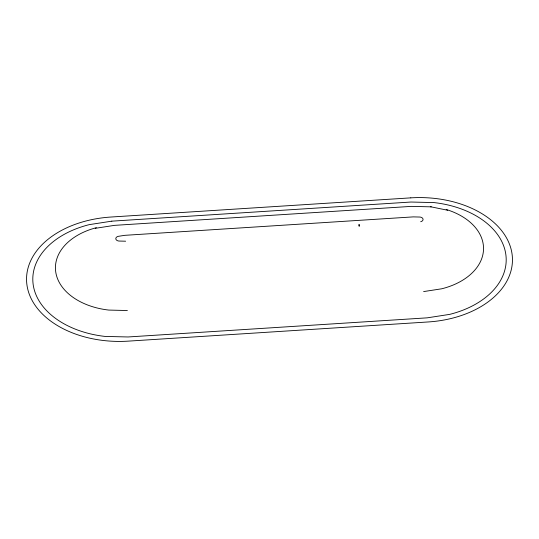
<?xml version="1.0" encoding="UTF-8"?>
<svg xmlns="http://www.w3.org/2000/svg" width="539" height="539" viewBox="0 0 539 539"><rect width="100%" height="100%" fill="white"/><g stroke="black" fill="none" stroke-linecap="round" stroke-linejoin="round"><path stroke-width="0.81" d="M95.228 228.327L114.463 225.363L411.432 206.376L431.146 206.848L430.809 206.787L447.7 210.264M423.614 291.579L441.764 288.783A64.06 42.952 -0.1 0 0 483.49 250.076A64.06 42.952 -0.1 0 0 446.171 209.476M125.627 241.202L118.829 241.041A3.638 2.439 -0.1 0 1 115.818 238.865A3.638 2.439 -0.1 0 1 118.176 236.351L124.805 235.327L413.231 216.887L420.029 217.049A3.638 2.439 -0.1 0 1 423.041 219.225A3.638 2.439 -0.1 0 1 420.683 221.738M127.372 310.525L108.77 310.073A64.06 42.952 -0.1 0 1 55.753 272.094A64.06 42.952 -0.1 0 1 96.373 227.687M111.802 221.158L89.333 224.622A86.712 58.131 -0.1 0 0 33.182 284.612A86.712 58.131 -0.1 0 0 104.997 336.417L128.033 336.969L427.198 317.842L449.667 314.378A86.712 58.131 -0.1 0 0 505.818 254.388A86.712 58.131 -0.1 0 0 434.003 202.583L410.967 202.031L111.802 221.158M410.792 197.86L110.812 217.042A92.964 62.329 -0.1 0 0 26.95 285.01A92.964 62.329 -0.1 0 0 128.208 341.14L428.188 321.958A92.964 62.329 -0.1 0 0 512.05 253.99A92.964 62.329 -0.1 0 0 410.792 197.86M359.176 225.315L359.055 224.419L359.176 226.272L359.176 225.315"/></g></svg>
